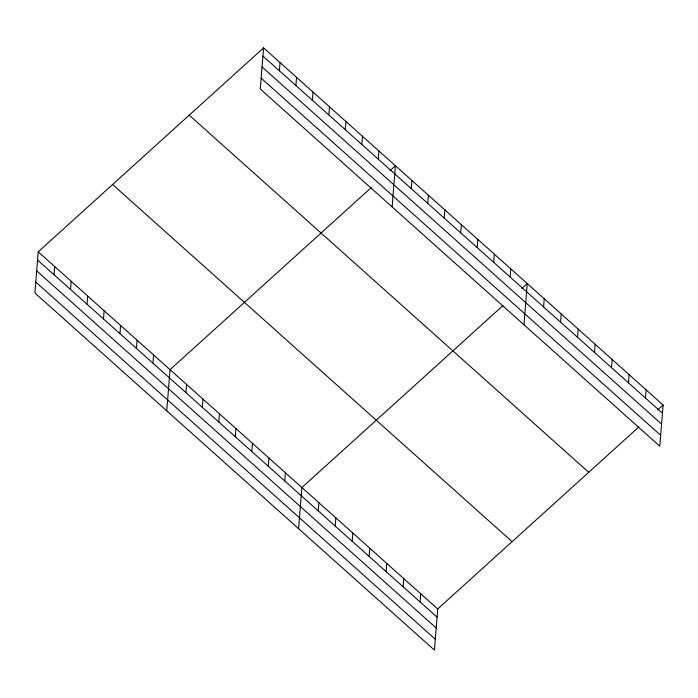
<?xml version="1.0" encoding="UTF-8"?>
<svg xmlns="http://www.w3.org/2000/svg" width="698" height="698" viewBox="0 0 698 698"><rect width="100%" height="100%" fill="white"/><g stroke="black" fill="none" stroke-linecap="round" stroke-linejoin="round"><path stroke-width="1.05" d="M263.582 47.883L260.275 89.047L659.785 446.188L663.1 405.023L263.582 47.883L38.215 251.812L34.9 292.977L434.418 650.117L437.725 608.953L638.827 426.984M54.034 274.715L54.688 266.54M70.515 289.452L71.17 281.277M86.997 304.18L87.651 296.004M103.478 318.916L104.133 310.741M119.951 333.644L120.614 325.469M136.433 348.381L137.096 340.205M152.914 363.108L153.569 354.933M166.743 410.834L170.05 369.67L371.153 187.701M185.877 392.573L186.532 384.397M202.35 407.3L203.013 399.134M218.832 422.037L219.495 413.862M235.313 436.765L235.976 428.598M279.409 70.786L280.064 62.619M251.795 451.501L252.449 443.326M295.891 85.522L296.545 77.347M268.276 466.229L268.931 458.062M312.364 100.25L313.027 92.084M284.758 480.966L285.412 472.79M328.845 114.987L329.508 106.811M298.578 528.691L301.894 487.527L502.996 305.558M345.327 129.715L345.981 121.548M318.218 510.875L318.873 502.7M361.808 144.451L362.463 136.276M335.197 526.056L335.851 517.881M378.29 159.179L378.944 151.004M352.176 541.229L352.83 533.063M392.11 206.905L395.426 165.74L389.946 170.696M369.155 556.411L369.809 548.235M411.244 188.643L411.907 180.468M386.134 571.592L386.788 563.417M427.726 203.38L428.389 195.204M403.112 586.765L403.767 578.598M444.207 218.108L444.862 209.932M420.091 601.946L420.746 593.771M460.689 232.844L461.343 224.669M477.17 247.572L477.825 239.397M493.643 262.3L494.306 254.133M510.125 277.036L510.788 268.861M523.954 324.762L527.26 283.597L521.781 288.553M543.585 306.946L544.248 298.77M560.564 322.127L561.227 313.952M577.543 337.3L578.206 329.133M594.522 352.481L595.185 344.306M611.5 367.663L612.163 359.487M628.488 382.836L629.142 374.669M645.467 398.017L646.121 389.842M657.621 409.979L663.1 405.023M262.928 56.058L662.446 413.199M262.055 66.947L661.564 424.087M261.148 78.159L660.666 435.299M189.21 115.179L588.728 472.319M112.587 184.516L512.096 541.657M38.215 251.812L437.725 608.953M37.552 259.988L437.07 617.128M36.68 270.868L436.198 628.008M35.773 282.088L435.29 639.228"/></g></svg>
